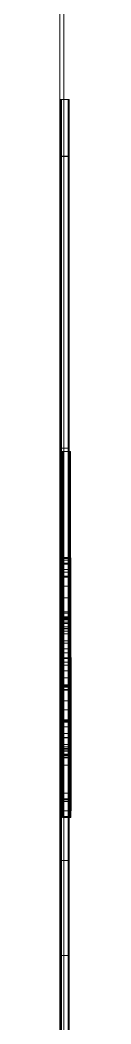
# Model space of a CAD drawing. Header units: millimetres. Extents: x 50357 to 985146, y 723188 to 1803594.
# Drawn here: x 904779 to 904780.5, y 780316 to 780447.9 of the extents above; entities that cross this region are included whole.
import ezdxf

# ---------------------------------------------------------------- set-up
doc = ezdxf.new("R2010")
doc.units = ezdxf.units.MM
doc.header["$LTSCALE"] = 3
doc.header["$MEASUREMENT"] = 0
doc.layers.add('A-GENM', color=7, linetype='Continuous', lineweight=13, true_color=0x6e6e6e)
doc.layers.add('S-BEAM', color=7, linetype='Continuous', lineweight=13, true_color=0x6e6e6e)

# ---------------------------------------------------------------- blocks, each defined once
blk = doc.blocks.new('SIGN PANEL - SIGN PANEL-4495762-SEC C')
at = {"layer": 'S-BEAM'}
for p, q in [((-673441.61, 26735), (-673441.61, 22068.8)), ((-673441.12, 22068.8), (-673441.12, 26735))]:
    blk.add_line(p, q, dxfattribs=at)
blk = doc.blocks.new('West Kowloon - West Kowloon-4999531-SEC C')
at = {"layer": 'A-GENM'}
for p, q in [((-673441.31, 22569.36), (-673441.31, 22616.58)), ((-673441.31, 22616.58), (-673441.31, 22601.11)), ((-673441.31, 22616.58), (-673440.31, 22616.58)), ((-673441.3, 22569.36), (-673441.3, 22616.58)), ((-673441.3, 22616.58), (-673440.3, 22616.58)), ((-673441.29, 22616.58), (-673441.29, 22569.36)), ((-673441.29, 22592.98), (-673441.28, 22616.58)), ((-673441.28, 22616.58), (-673441.28, 22593.31)), ((-673441.28, 22616.58), (-673440.28, 22616.58)), ((-673441.22, 22569.36), (-673441.22, 22616.58)), ((-673441.22, 22616.58), (-673441.22, 22569.36)), ((-673441.22, 22616.58), (-673440.22, 22616.58)), ((-673440.31, 22601.11), (-673440.31, 22616.58)), ((-673440.31, 22616.58), (-673440.31, 22616.58)), ((-673440.31, 22616.58), (-673440.31, 22569.36)), ((-673440.29, 22616.58), (-673440.3, 22616.58)), ((-673440.3, 22616.58), (-673440.3, 22569.36)), ((-673440.29, 22569.36), (-673440.29, 22616.58)), ((-673440.28, 22616.58), (-673440.29, 22592.98)), ((-673440.28, 22593.31), (-673440.28, 22616.58)), ((-673440.28, 22616.58), (-673440.28, 22616.58)), ((-673440.22, 22569.36), (-673440.22, 22616.58)), ((-673440.22, 22616.58), (-673440.22, 22616.58)), ((-673440.22, 22616.58), (-673440.22, 22569.36)), ((-673440.34, 22602.59), (-673441.34, 22602.59)), ((-673440.34, 22602.58), (-673441.34, 22602.58)), ((-673440.32, 22602.56), (-673441.32, 22602.56)), ((-673441.32, 22602.55), (-673441.32, 22602.56)), ((-673441.32, 22602.29), (-673441.32, 22602.55)), ((-673441.32, 22602.55), (-673440.32, 22602.55)), ((-673440.27, 22602.64), (-673441.27, 22602.64)), ((-673440.27, 22602.61), (-673441.27, 22602.61)), ((-673440.26, 22602.64), (-673441.26, 22602.64)), ((-673440.21, 22602.64), (-673441.21, 22602.64)), ((-673440.21, 22602.64), (-673441.21, 22602.64)), ((-673441.21, 22602.61), (-673440.21, 22602.61)), ((-673440.19, 22602.64), (-673441.19, 22602.64)), ((-673440.19, 22602.64), (-673441.19, 22602.64)), ((-673440.19, 22602.61), (-673441.19, 22602.61)), ((-673440.32, 22602.56), (-673440.32, 22602.55)), ((-673440.32, 22602.55), (-673440.32, 22602.29)), ((-673441.38, 22601.77), (-673441.37, 22601.77)), ((-673441.38, 22581), (-673441.38, 22601.77)), ((-673440.38, 22601.77), (-673441.38, 22601.77)), ((-673441.37, 22601.77), (-673441.37, 22581.17)), ((-673441.37, 22581.06), (-673441.37, 22601.77)), ((-673441.37, 22601.77), (-673441.36, 22601.77)), ((-673441.37, 22601.77), (-673440.37, 22601.77)), ((-673441.37, 22601.77), (-673440.37, 22601.77)), ((-673441.36, 22601.77), (-673441.36, 22581.32)), ((-673441.36, 22577.56), (-673441.36, 22601.77)), ((-673441.36, 22601.77), (-673440.36, 22601.77)), ((-673441.36, 22601.77), (-673440.36, 22601.77)), ((-673441.35, 22601.77), (-673441.35, 22570.82)), ((-673441.32, 22601.89), (-673441.32, 22602.29)), ((-673441.32, 22602.29), (-673440.32, 22602.29)), ((-673441.32, 22601.08), (-673441.32, 22601.89)), ((-673441.32, 22601.89), (-673440.32, 22601.89)), ((-673441.25, 22601.77), (-673441.25, 22581.17)), ((-673441.25, 22581), (-673441.25, 22601.77)), ((-673440.25, 22601.77), (-673441.25, 22601.77)), ((-673441.24, 22581.06), (-673441.24, 22601.77)), ((-673441.24, 22601.77), (-673441.24, 22601.77)), ((-673441.24, 22601.77), (-673441.24, 22581.32)), ((-673441.24, 22601.77), (-673440.24, 22601.77)), ((-673441.24, 22601.77), (-673440.24, 22601.77)), ((-673441.23, 22577.56), (-673441.23, 22601.77)), ((-673441.23, 22601.77), (-673441.23, 22570.82)), ((-673441.23, 22601.77), (-673440.23, 22601.77)), ((-673440.17, 22602.5), (-673441.17, 22602.5)), ((-673440.38, 22601.77), (-673440.38, 22581)), ((-673440.37, 22601.77), (-673440.38, 22601.77)), ((-673440.36, 22601.77), (-673440.37, 22601.77)), ((-673440.37, 22601.77), (-673440.37, 22581.06)), ((-673440.37, 22581.17), (-673440.37, 22601.77)), ((-673440.35, 22601.77), (-673440.36, 22601.77)), ((-673440.36, 22601.77), (-673440.36, 22577.56)), ((-673440.36, 22581.32), (-673440.36, 22601.77)), ((-673440.35, 22570.82), (-673440.35, 22601.77)), ((-673440.32, 22602.29), (-673440.32, 22601.89)), ((-673440.32, 22601.89), (-673440.32, 22601.08)), ((-673440.25, 22601.77), (-673440.25, 22581)), ((-673440.25, 22581.17), (-673440.25, 22601.77)), ((-673440.25, 22601.77), (-673440.25, 22601.77)), ((-673440.24, 22581.32), (-673440.24, 22601.77)), ((-673440.24, 22601.77), (-673440.24, 22601.77)), ((-673440.24, 22601.77), (-673440.24, 22581.06)), ((-673440.23, 22570.82), (-673440.23, 22601.77)), ((-673440.23, 22601.77), (-673440.23, 22601.77)), ((-673440.23, 22601.77), (-673440.23, 22577.56)), ((-673441.33, 22600.07), (-673441.32, 22601.08)), ((-673441.33, 22598.87), (-673441.33, 22600.07)), ((-673441.33, 22600.07), (-673440.33, 22600.07)), ((-673441.32, 22601.08), (-673440.32, 22601.08)), ((-673441.32, 22600.71), (-673441.32, 22592.64)), ((-673440.32, 22600.71), (-673441.32, 22600.71)), ((-673441.3, 22601.11), (-673441.3, 22592.31)), ((-673441.17, 22569.36), (-673441.17, 22600.18)), ((-673441.17, 22600.18), (-673440.17, 22600.18)), ((-673440.32, 22601.08), (-673440.33, 22600.07)), ((-673440.33, 22600.07), (-673440.33, 22598.87)), ((-673440.32, 22592.64), (-673440.32, 22600.71)), ((-673440.3, 22601.11), (-673440.31, 22601.11)), ((-673440.3, 22592.31), (-673440.3, 22601.11)), ((-673440.17, 22600.18), (-673440.17, 22569.36)), ((-673441.33, 22597.36), (-673441.33, 22598.87)), ((-673441.33, 22598.87), (-673440.33, 22598.87)), ((-673440.33, 22598.87), (-673440.33, 22597.36)), ((-673441.33, 22595.52), (-673441.33, 22597.36)), ((-673441.33, 22597.36), (-673440.33, 22597.36)), ((-673440.33, 22597.36), (-673440.33, 22595.52)), ((-673441.34, 22595.34), (-673440.34, 22595.34)), ((-673441.33, 22593.54), (-673441.33, 22595.52)), ((-673441.33, 22595.52), (-673440.33, 22595.52)), ((-673441.32, 22594.73), (-673441.32, 22594.84)), ((-673441.32, 22594.84), (-673441.32, 22594.77)), ((-673441.32, 22594.84), (-673440.32, 22594.84)), ((-673441.32, 22594.77), (-673441.32, 22594.6)), ((-673441.32, 22594.77), (-673440.32, 22594.77)), ((-673441.32, 22594.46), (-673441.32, 22594.73)), ((-673441.32, 22594.73), (-673440.32, 22594.73)), ((-673440.33, 22595.52), (-673440.33, 22593.54)), ((-673440.32, 22594.77), (-673440.32, 22594.84)), ((-673440.32, 22594.84), (-673440.32, 22594.73)), ((-673440.32, 22594.6), (-673440.32, 22594.77)), ((-673440.32, 22594.73), (-673440.32, 22594.46)), ((-673441.33, 22591.72), (-673441.33, 22593.54)), ((-673441.33, 22593.54), (-673440.33, 22593.54)), ((-673441.32, 22594.6), (-673441.32, 22594.23)), ((-673441.32, 22594.6), (-673440.32, 22594.6)), ((-673441.32, 22593.96), (-673441.32, 22594.46)), ((-673441.32, 22594.46), (-673440.32, 22594.46)), ((-673441.32, 22593.28), (-673441.32, 22593.96)), ((-673441.32, 22593.96), (-673440.32, 22593.96)), ((-673441.27, 22594.62), (-673440.27, 22594.62)), ((-673441.21, 22594.62), (-673440.21, 22594.62)), ((-673441.19, 22594.62), (-673440.19, 22594.62)), ((-673441.17, 22594.16), (-673440.17, 22594.16)), ((-673441.17, 22593.56), (-673441.17, 22569.36)), ((-673441.17, 22593.56), (-673440.17, 22593.56)), ((-673440.33, 22593.54), (-673440.33, 22591.72)), ((-673440.32, 22594.23), (-673440.32, 22594.6)), ((-673440.32, 22594.46), (-673440.32, 22593.96)), ((-673440.32, 22593.96), (-673440.32, 22593.28)), ((-673440.17, 22569.36), (-673440.17, 22593.56)), ((-673441.32, 22592.64), (-673441.32, 22593.28)), ((-673441.32, 22593.28), (-673440.32, 22593.28)), ((-673441.32, 22592.64), (-673440.32, 22592.64)), ((-673441.31, 22592.31), (-673441.31, 22569.36)), ((-673441.28, 22569.36), (-673441.29, 22592.98)), ((-673440.29, 22592.98), (-673441.29, 22592.98)), ((-673441.28, 22593.31), (-673441.27, 22569.36)), ((-673441.28, 22593.31), (-673440.28, 22593.31)), ((-673440.32, 22593.28), (-673440.32, 22592.64)), ((-673440.31, 22569.36), (-673440.31, 22592.31)), ((-673440.31, 22592.31), (-673440.3, 22592.31)), ((-673440.29, 22592.98), (-673440.28, 22569.36)), ((-673440.27, 22569.36), (-673440.28, 22593.31)), ((-673441.33, 22590.11), (-673441.33, 22591.72)), ((-673441.33, 22591.72), (-673440.33, 22591.72)), ((-673441.32, 22591.39), (-673440.32, 22591.39)), ((-673440.33, 22591.72), (-673440.33, 22590.11)), ((-673440.34, 22589.46), (-673441.34, 22589.46)), ((-673441.34, 22589.46), (-673440.34, 22589.46)), ((-673441.33, 22588.91), (-673441.33, 22590.11)), ((-673441.33, 22590.11), (-673440.33, 22590.11)), ((-673441.32, 22590.64), (-673440.32, 22590.64)), ((-673441.16, 22589.52), (-673441.16, 22569.36)), ((-673441.16, 22569.36), (-673441.16, 22589.36)), ((-673441.16, 22589.36), (-673440.16, 22589.36)), ((-673440.34, 22589.46), (-673440.34, 22589.46)), ((-673440.33, 22590.11), (-673440.33, 22588.91)), ((-673440.16, 22569.36), (-673440.16, 22589.52)), ((-673440.16, 22589.36), (-673440.16, 22569.36)), ((-673441.33, 22587.77), (-673441.33, 22588.91)), ((-673441.33, 22588.91), (-673440.33, 22588.91)), ((-673441.32, 22588.49), (-673440.32, 22588.49)), ((-673440.33, 22588.91), (-673440.33, 22587.77)), ((-673441.33, 22586.83), (-673441.33, 22587.77)), ((-673441.33, 22587.77), (-673440.33, 22587.77)), ((-673441.33, 22585.93), (-673441.33, 22586.83)), ((-673441.33, 22586.83), (-673440.33, 22586.83)), ((-673440.33, 22587.77), (-673440.33, 22586.83)), ((-673440.33, 22586.83), (-673440.33, 22585.93)), ((-673441.35, 22585.69), (-673440.35, 22585.69)), ((-673441.33, 22585.22), (-673441.33, 22585.93)), ((-673441.33, 22585.93), (-673440.33, 22585.93)), ((-673441.33, 22585.83), (-673440.33, 22585.83)), ((-673440.27, 22585.63), (-673441.27, 22585.63)), ((-673441.26, 22585.8), (-673440.26, 22585.8)), ((-673441.26, 22585.63), (-673440.26, 22585.63)), ((-673441.21, 22585.63), (-673440.21, 22585.63)), ((-673441.2, 22585.8), (-673440.2, 22585.8)), ((-673441.2, 22585.63), (-673440.2, 22585.63)), ((-673440.19, 22585.63), (-673441.19, 22585.63)), ((-673441.18, 22585.8), (-673440.18, 22585.8)), ((-673441.18, 22585.63), (-673440.18, 22585.63)), ((-673440.33, 22585.93), (-673440.33, 22585.22)), ((-673441.33, 22583.84), (-673441.33, 22585.22)), ((-673441.33, 22585.22), (-673440.33, 22585.22)), ((-673441.27, 22585.32), (-673440.27, 22585.32)), ((-673440.22, 22585.32), (-673441.22, 22585.32)), ((-673441.2, 22585.32), (-673440.2, 22585.32)), ((-673440.33, 22585.22), (-673440.33, 22583.84)), ((-673441.32, 22582.64), (-673441.33, 22583.84)), ((-673441.33, 22583.84), (-673440.33, 22583.84)), ((-673440.33, 22583.84), (-673440.32, 22582.64)), ((-673441.33, 22582.65), (-673441.34, 22582.65)), ((-673441.34, 22582.65), (-673440.34, 22582.65)), ((-673441.33, 22582.65), (-673440.33, 22582.65)), ((-673441.32, 22580.42), (-673441.32, 22582.64)), ((-673441.32, 22582.64), (-673440.32, 22582.64)), ((-673440.34, 22582.65), (-673440.33, 22582.65)), ((-673440.32, 22582.64), (-673440.32, 22580.42)), ((-673441.38, 22581), (-673440.38, 22581)), ((-673441.37, 22581.17), (-673440.37, 22581.17)), ((-673441.37, 22581.06), (-673440.37, 22581.06)), ((-673441.36, 22581.32), (-673440.36, 22581.32)), ((-673441.32, 22580.42), (-673440.32, 22580.42)), ((-673441.25, 22581.17), (-673440.25, 22581.17)), ((-673441.25, 22581), (-673440.25, 22581)), ((-673441.24, 22581.32), (-673440.24, 22581.32)), ((-673441.24, 22581.06), (-673440.24, 22581.06)), ((-673441.33, 22579.54), (-673441.33, 22571.67)), ((-673441.33, 22579.54), (-673440.33, 22579.54)), ((-673441.33, 22570.61), (-673441.33, 22579.01)), ((-673441.33, 22579.01), (-673441.33, 22578.1)), ((-673441.33, 22579.01), (-673440.33, 22579.01)), ((-673441.32, 22578.95), (-673440.32, 22578.95)), ((-673440.33, 22571.67), (-673440.33, 22579.54)), ((-673440.33, 22578.1), (-673440.33, 22579.01)), ((-673440.33, 22579.01), (-673440.33, 22570.61)), ((-673441.37, 22577.76), (-673440.37, 22577.76)), ((-673441.36, 22577.56), (-673440.36, 22577.56)), ((-673441.33, 22578.1), (-673441.33, 22577.22)), ((-673441.33, 22578.1), (-673440.33, 22578.1)), ((-673441.24, 22577.76), (-673440.24, 22577.76)), ((-673441.23, 22577.56), (-673440.23, 22577.56)), ((-673440.33, 22577.22), (-673440.33, 22578.1)), ((-673441.37, 22576.83), (-673440.37, 22576.83)), ((-673441.36, 22576.83), (-673440.36, 22576.83)), ((-673441.34, 22576.33), (-673440.34, 22576.33)), ((-673441.33, 22577.22), (-673441.32, 22576.68)), ((-673441.33, 22577.22), (-673440.33, 22577.22)), ((-673441.32, 22576.71), (-673441.32, 22577.37)), ((-673441.32, 22577.37), (-673440.32, 22577.37)), ((-673441.32, 22576.42), (-673441.32, 22576.71)), ((-673441.32, 22576.71), (-673440.32, 22576.71)), ((-673441.32, 22576.68), (-673441.32, 22576.42)), ((-673441.32, 22576.68), (-673440.32, 22576.68)), ((-673441.32, 22576.42), (-673440.32, 22576.42)), ((-673441.27, 22576.63), (-673440.27, 22576.63)), ((-673441.25, 22576.83), (-673440.25, 22576.83)), ((-673441.24, 22576.83), (-673440.24, 22576.83)), ((-673440.21, 22576.63), (-673441.21, 22576.63)), ((-673441.19, 22576.63), (-673440.19, 22576.63)), ((-673440.32, 22576.68), (-673440.33, 22577.22)), ((-673440.32, 22577.37), (-673440.32, 22576.71)), ((-673440.32, 22576.71), (-673440.32, 22576.42)), ((-673440.32, 22576.42), (-673440.32, 22576.68)), ((-673441.36, 22570.94), (-673440.36, 22570.94)), ((-673441.33, 22571.67), (-673440.33, 22571.67)), ((-673441.24, 22570.94), (-673440.24, 22570.94)), ((-673441.35, 22570.82), (-673440.35, 22570.82)), ((-673441.33, 22570.61), (-673440.33, 22570.61)), ((-673441.23, 22570.82), (-673440.23, 22570.82)), ((-673441.37, 22568.63), (-673440.37, 22568.63)), ((-673441.37, 22568.63), (-673440.37, 22568.63)), ((-673441.36, 22568.62), (-673440.36, 22568.62)), ((-673441.36, 22568.62), (-673440.36, 22568.62)), ((-673441.36, 22568.62), (-673440.36, 22568.62)), ((-673441.34, 22568.63), (-673440.34, 22568.63)), ((-673441.34, 22568.63), (-673440.34, 22568.63)), ((-673441.34, 22568.63), (-673440.34, 22568.63)), ((-673441.32, 22568.63), (-673440.32, 22568.63)), ((-673441.32, 22568.63), (-673440.32, 22568.63)), ((-673440.31, 22569.36), (-673441.31, 22569.36)), ((-673440.3, 22569.36), (-673441.3, 22569.36)), ((-673441.28, 22569.36), (-673440.28, 22569.36)), ((-673441.27, 22568.52), (-673440.27, 22568.52)), ((-673441.27, 22568.49), (-673440.27, 22568.49)), ((-673441.27, 22568.49), (-673440.27, 22568.49)), ((-673441.25, 22568.63), (-673440.25, 22568.63)), ((-673441.25, 22568.63), (-673440.25, 22568.63)), ((-673441.24, 22568.62), (-673440.24, 22568.62)), ((-673441.24, 22568.62), (-673440.24, 22568.62)), ((-673440.22, 22569.36), (-673441.22, 22569.36)), ((-673441.21, 22568.52), (-673440.21, 22568.52)), ((-673441.21, 22568.49), (-673440.21, 22568.49)), ((-673441.21, 22568.49), (-673440.21, 22568.49)), ((-673441.19, 22568.52), (-673440.19, 22568.52)), ((-673441.19, 22568.49), (-673440.19, 22568.49)), ((-673441.19, 22568.49), (-673440.19, 22568.49)), ((-673441.17, 22569.36), (-673441.17, 22569.36)), ((-673440.17, 22569.36), (-673441.17, 22569.36)), ((-673441.17, 22569.36), (-673440.17, 22569.36)), ((-673441.16, 22569.36), (-673440.16, 22569.36)), ((-673440.31, 22569.36), (-673440.31, 22569.36)), ((-673440.3, 22569.36), (-673440.29, 22569.36)), ((-673440.28, 22569.36), (-673440.27, 22569.36)), ((-673440.22, 22569.36), (-673440.22, 22569.36)), ((-673440.17, 22569.36), (-673440.17, 22569.36)), ((-673440.16, 22569.36), (-673440.16, 22569.36))]:
    blk.add_line(p, q, dxfattribs=at)
for centre, major_axis, start_param, end_param in [((-673441.34, 22586.77), (0, 15.82), 6.253135, 7.921842), ((-673441.32, 22580.08), (0, 22.48), 5.87417, 6.283185), ((-673441.27, 22586.72), (0, 15.92), 6.219664, 7.941964), ((-673441.26, 22587.27), (0, 15.36), 4.616554, 6.34554), ((-673441.21, 22586.72), (0, 15.92), 6.21969, 7.941961), ((-673441.21, 22587.27), (0, 15.36), 4.616558, 6.345519), ((-673441.19, 22586.72), (0, 15.92), 6.219685, 7.94195), ((-673441.19, 22587.27), (0, 15.36), 4.616532, 6.345537), ((-673440.34, 22586.77), (0, 15.82), 6.253135, 7.921842), ((-673440.32, 22580.08), (0, 22.48), 5.87417, 6.283185), ((-673440.27, 22586.72), (0, 15.92), 6.219664, 7.941964), ((-673440.26, 22587.27), (0, 15.36), 4.616554, 6.34554), ((-673440.21, 22586.72), (0, 15.92), 6.21969, 7.941961), ((-673440.21, 22587.27), (0, 15.36), 4.616558, 6.345519), ((-673440.19, 22586.72), (0, 15.92), 6.219685, 7.94195), ((-673440.19, 22587.27), (0, 15.36), 4.616532, 6.345537), ((-673441.34, 22589.93), (0, 5.45), 4.62591, 6.405217), ((-673441.34, 22589.1), (0, 6.26), 0.0865, 1.513011), ((-673440.34, 22589.93), (0, 5.45), 4.62591, 6.405217), ((-673440.34, 22589.1), (0, 6.26), 0.0865, 1.513011), ((-673441.32, 22592.66), (0, 1.67), 0.349066, 2.433592), ((-673441.17, 22589.99), (0, 4.21), 4.562901, 6.403523), ((-673441.17, 22574.17), (0, 19.99), 0, 0.246492), ((-673440.32, 22592.66), (0, 1.67), 0.349066, 2.433592), ((-673440.17, 22589.99), (0, 4.21), 4.562901, 6.403523), ((-673440.17, 22574.17), (0, 19.99), 0, 0.246492), ((-673441.32, 22594.05), (0, 3.67), 2.381617, 2.759759), ((-673440.32, 22594.05), (0, 3.67), 2.381617, 2.759758), ((-673441.26, 22840.35), (0, 277.6), 2.689436, 2.707519), ((-673440.26, 22840.35), (0, 277.6), 2.689436, 2.707519), ((-673441.34, 22584.12), (0, 15.49), 1.468928, 3.252527), ((-673441.35, 22585.59), (0, 37.05), 4.63294, 4.718732), ((-673441.27, 22584.37), (0, 15.88), 3.075844, 4.802808), ((-673441.21, 22584.37), (0, 15.88), 3.075846, 4.802813), ((-673441.19, 22584.37), (0, 15.88), 3.075831, 4.802822), ((-673440.34, 22584.12), (0, 15.49), 1.468928, 3.252527), ((-673440.35, 22585.59), (0, 37.05), 4.63294, 4.718732), ((-673440.27, 22584.37), (0, 15.88), 3.075844, 4.802808), ((-673440.21, 22584.37), (0, 15.88), 3.075846, 4.802813), ((-673440.19, 22584.37), (0, 15.88), 3.075831, 4.802822), ((-673441.27, 22583.89), (0, 15.39), 1.477439, 3.201995), ((-673441.21, 22583.89), (0, 15.39), 1.477442, 3.201972), ((-673441.19, 22583.89), (0, 15.39), 1.477443, 3.201956), ((-673440.27, 22583.89), (0, 15.39), 1.477439, 3.201995), ((-673440.21, 22583.89), (0, 15.39), 1.477442, 3.201972), ((-673440.19, 22583.89), (0, 15.39), 1.477443, 3.201956), ((-673441.34, 22583.69), (0, 7.41), 1.711976, 3.251787), ((-673440.34, 22583.69), (0, 7.41), 1.711976, 3.251787), ((-673441.37, 22580.74), (0, 3.93), 1.460551, 3.249551), ((-673441.36, 22580.83), (0, 12.11), 1.551195, 1.827213), ((-673441.36, 22580.83), (0, 4.03), 1.451209, 3.257903), ((-673441.32, 22578.47), (0, 2.02), 4.135447, 6.012425), ((-673441.25, 22580.74), (0, 3.93), 1.460609, 3.249509), ((-673441.24, 22580.84), (0, 4.03), 1.451264, 3.257891), ((-673441.24, 22580.83), (0, 12.09), 1.551174, 1.827527), ((-673440.37, 22580.74), (0, 3.93), 1.460551, 3.249551), ((-673440.36, 22580.83), (0, 12.11), 1.551195, 1.827213), ((-673440.36, 22580.83), (0, 4.03), 1.451209, 3.257903), ((-673440.32, 22578.47), (0, 2.02), 4.135447, 6.012425), ((-673440.25, 22580.74), (0, 3.93), 1.460609, 3.249509), ((-673440.24, 22580.84), (0, 4.03), 1.451264, 3.257891), ((-673440.24, 22580.83), (0, 12.09), 1.551174, 1.827527), ((-673441.34, 22595.38), (0, 19.08), 3.09201, 3.732699), ((-673440.34, 22595.38), (0, 19.08), 3.09201, 3.732699), ((-673441.37, 22587.88), (0, 11.05), 3.141593, 3.553938), ((-673441.36, 22591.14), (0, 14.31), 3.141593, 3.462453), ((-673441.25, 22587.88), (0, 11.05), 3.141593, 3.553902), ((-673441.24, 22591.14), (0, 14.31), 3.141593, 3.462473), ((-673440.37, 22587.88), (0, 11.05), 3.141593, 3.553938), ((-673440.36, 22591.14), (0, 14.31), 3.141593, 3.462453), ((-673440.25, 22587.88), (0, 11.05), 3.141593, 3.553902), ((-673440.24, 22591.14), (0, 14.31), 3.141593, 3.462473), ((-673441.37, 22597.41), (0, 28.79), 3.141593, 3.545306), ((-673441.36, 22585.77), (0, 17.15), 2.615239, 3.165249), ((-673441.34, 22594.5), (0, 25.87), 3.141593, 3.631526), ((-673441.25, 22597.41), (0, 28.79), 3.141593, 3.5453), ((-673441.24, 22585.77), (0, 17.15), 2.615244, 3.199233), ((-673440.37, 22597.41), (0, 28.79), 3.141593, 3.545306), ((-673440.36, 22585.77), (0, 17.15), 2.615239, 3.165249), ((-673440.34, 22594.5), (0, 25.87), 3.141593, 3.631526), ((-673440.25, 22597.41), (0, 28.79), 3.141593, 3.5453), ((-673440.24, 22585.77), (0, 17.15), 2.615244, 3.199233), ((-673441.36, 22620.44), (0, 51.82), 3.141593, 3.433531), ((-673441.32, 22593.33), (0, 24.71), 2.738127, 3.161387), ((-673441.24, 22620.44), (0, 51.82), 3.148575, 3.433531), ((-673440.36, 22620.44), (0, 51.82), 3.141593, 3.433531), ((-673440.32, 22593.33), (0, 24.71), 2.738127, 3.161387), ((-673440.24, 22620.44), (0, 51.82), 3.148575, 3.433531)]:
    blk.add_ellipse(centre, major_axis=major_axis, ratio=0.000533, start_param=start_param, end_param=end_param, dxfattribs=at)
for points, knots in [([(-673441.34, 22602.58), (-673441.34, 22602.57), (-673441.33, 22601.59), (-673441.33, 22596.61), (-673441.33, 22590.4), (-673441.33, 22585.83)], [0, 0, 0, 0, 0.285714, 0.571429, 1, 1, 1, 1]), ([(-673440.33, 22585.83), (-673440.33, 22590.4), (-673440.33, 22596.61), (-673440.33, 22601.59), (-673440.34, 22602.57), (-673440.34, 22602.58)], [-1, -1, -1, -1, -0.571429, -0.285714, 0, 0, 0, 0]), ([(-673441.17, 22600.18), (-673441.17, 22600.5), (-673441.17, 22601.06), (-673441.17, 22601.71), (-673441.17, 22602.17), (-673441.17, 22602.43), (-673441.17, 22602.53), (-673441.16, 22602.4), (-673441.16, 22601.97), (-673441.16, 22601.39), (-673441.16, 22600.78), (-673441.16, 22600.26), (-673441.16, 22599.65), (-673441.16, 22598.99), (-673441.16, 22598.34), (-673441.16, 22597.41), (-673441.16, 22596.16), (-673441.16, 22594.37), (-673441.16, 22592.22), (-673441.16, 22590.45), (-673441.16, 22589.52)], [-1, -1, -1, -1, -0.9333333, -0.8666667, -0.8, -0.7333333, -0.6666667, -0.6, -0.5333333, -0.4666667, -0.4333333, -0.4, -0.3666667, -0.3333333, -0.3, -0.2666667, -0.2, -0.1333333, -0.0666667, -0.0041931, -0.0041931, -0.0041931, -0.0041931]), ([(-673441.27, 22594.62), (-673441.27, 22594.62), (-673441.27, 22593.61), (-673441.27, 22590.11), (-673441.27, 22587.26), (-673441.27, 22585.63)], [-1, -1, -1, -1, -0.571429, -0.285714, 0, 0, 0, 0]), ([(-673441.21, 22594.62), (-673441.21, 22594.62), (-673441.21, 22593.61), (-673441.21, 22590.11), (-673441.21, 22587.26), (-673441.21, 22585.63)], [-1, -1, -1, -1, -0.571429, -0.285714, 0, 0, 0, 0]), ([(-673441.19, 22594.62), (-673441.19, 22594.62), (-673441.19, 22593.61), (-673441.19, 22590.11), (-673441.19, 22587.26), (-673441.19, 22585.63)], [-1, -1, -1, -1, -0.571429, -0.285714, 0, 0, 0, 0]), ([(-673440.27, 22594.62), (-673440.26, 22594.62), (-673440.26, 22594.08), (-673440.26, 22591.36), (-673440.26, 22588.04), (-673440.26, 22585.63)], [0, 0, 0, 0, 0.285714, 0.571429, 1, 1, 1, 1]), ([(-673440.21, 22594.62), (-673440.21, 22594.62), (-673440.2, 22594.08), (-673440.2, 22591.36), (-673440.2, 22588.04), (-673440.2, 22585.63)], [0, 0, 0, 0, 0.285714, 0.571429, 1, 1, 1, 1]), ([(-673440.19, 22594.62), (-673440.19, 22594.62), (-673440.18, 22594.08), (-673440.18, 22591.36), (-673440.18, 22588.04), (-673440.18, 22585.63)], [0, 0, 0, 0, 0.285714, 0.571429, 1, 1, 1, 1]), ([(-673441.32, 22588.49), (-673441.32, 22588.21), (-673441.32, 22587.58), (-673441.32, 22586.61), (-673441.32, 22585.55), (-673441.32, 22584.08), (-673441.32, 22582.46), (-673441.32, 22580.57), (-673441.32, 22579.51), (-673441.32, 22578.95)], [0.0283392, 0.0283392, 0.0283392, 0.0283392, 0.125, 0.25, 0.375, 0.5, 0.75, 0.875, 1, 1, 1, 1]), ([(-673441.27, 22576.63), (-673441.26, 22576.64), (-673441.26, 22577.64), (-673441.26, 22580.64), (-673441.26, 22583.29), (-673441.26, 22584.81), (-673441.26, 22585.63)], [-1, -1, -1, -1, -0.571429, -0.285714, -0.142857, 0, 0, 0, 0]), ([(-673441.21, 22576.63), (-673441.21, 22576.64), (-673441.2, 22577.64), (-673441.2, 22580.64), (-673441.2, 22583.29), (-673441.2, 22584.81), (-673441.2, 22585.63)], [-1, -1, -1, -1, -0.571429, -0.285714, -0.142857, 0, 0, 0, 0]), ([(-673441.19, 22576.63), (-673441.19, 22576.64), (-673441.18, 22577.64), (-673441.18, 22580.64), (-673441.18, 22583.29), (-673441.18, 22584.81), (-673441.18, 22585.63)], [-1, -1, -1, -1, -0.571429, -0.285714, -0.142857, 0, 0, 0, 0]), ([(-673440.27, 22576.63), (-673440.27, 22576.64), (-673440.27, 22577.17), (-673440.27, 22579.86), (-673440.27, 22583.18), (-673440.27, 22585.63)], [0, 0, 0, 0, 0.285714, 0.571429, 1, 1, 1, 1]), ([(-673440.21, 22576.63), (-673440.21, 22576.64), (-673440.21, 22577.17), (-673440.21, 22579.86), (-673440.21, 22583.18), (-673440.21, 22585.63)], [0, 0, 0, 0, 0.285714, 0.571429, 1, 1, 1, 1]), ([(-673440.19, 22576.63), (-673440.19, 22576.64), (-673440.19, 22577.17), (-673440.19, 22579.86), (-673440.19, 22583.18), (-673440.19, 22585.63)], [0, 0, 0, 0, 0.285714, 0.571429, 1, 1, 1, 1]), ([(-673441.37, 22568.63), (-673441.37, 22568.63), (-673441.37, 22568.97), (-673441.37, 22570.22), (-673441.37, 22571.78), (-673441.38, 22573.5), (-673441.38, 22575.6), (-673441.38, 22578.38), (-673441.38, 22580.08), (-673441.38, 22581)], [0, 0, 0, 0, 0.2, 0.4, 0.5, 0.6, 0.8, 0.9, 1, 1, 1, 1]), ([(-673441.25, 22568.63), (-673441.25, 22568.63), (-673441.25, 22568.97), (-673441.25, 22570.22), (-673441.25, 22571.78), (-673441.25, 22573.5), (-673441.25, 22575.6), (-673441.25, 22578.38), (-673441.25, 22580.08), (-673441.25, 22581)], [0, 0, 0, 0, 0.2, 0.4, 0.5, 0.6, 0.8, 0.9, 1, 1, 1, 1]), ([(-673441.32, 22578.95), (-673441.32, 22577), (-673441.32, 22573.65), (-673441.32, 22569.7), (-673441.32, 22568.63), (-673441.32, 22568.63)], [0, 0, 0, 0, 0.285714, 0.571429, 1, 1, 1, 1]), ([(-673440.32, 22568.63), (-673440.32, 22568.63), (-673440.32, 22569.7), (-673440.32, 22573.65), (-673440.32, 22577), (-673440.32, 22578.95)], [-1, -1, -1, -1, -0.571429, -0.285714, 0, 0, 0, 0])]:
    blk.add_open_spline(points, degree=3, knots=knots, dxfattribs=at)
blk = doc.blocks.new('Right4 - Right-5007258-SEC C')
at = {"layer": 'A-GENM'}
for p, q in [((-673440.52, 22662.85), (-673441.52, 22662.85)), ((-673441.52, 22662.85), (-673441.42, 22662.85)), ((-673440.52, 22662.85), (-673441.52, 22662.85)), ((-673440.42, 22662.85), (-673441.42, 22662.85)), ((-673440.42, 22662.85), (-673440.52, 22662.85)), ((-673441.52, 22470.39), (-673441.52, 22655.39)), ((-673440.52, 22655.39), (-673441.52, 22655.39)), ((-673441.41, 22655.33), (-673441.41, 22470.32)), ((-673441.41, 22655.33), (-673440.41, 22655.33)), ((-673440.52, 22655.39), (-673440.52, 22470.39)), ((-673440.41, 22470.32), (-673440.41, 22655.33)), ((-673441.48, 22617.02), (-673441.51, 22562.85)), ((-673441.48, 22575.35), (-673441.46, 22617.02)), ((-673440.46, 22617.02), (-673441.46, 22617.02)), ((-673440.51, 22562.85), (-673440.48, 22617.02)), ((-673440.48, 22617.02), (-673440.46, 22617.02)), ((-673440.46, 22617.02), (-673440.48, 22575.35)), ((-673440.48, 22575.35), (-673441.48, 22575.35)), ((-673441.43, 22550.35), (-673441.43, 22575.35)), ((-673440.43, 22575.35), (-673441.43, 22575.35)), ((-673440.48, 22575.35), (-673440.43, 22575.35)), ((-673440.43, 22575.35), (-673440.43, 22550.35)), ((-673441.51, 22562.85), (-673441.48, 22508.69)), ((-673440.51, 22562.85), (-673441.51, 22562.85)), ((-673440.48, 22508.69), (-673440.51, 22562.85)), ((-673441.46, 22508.69), (-673441.48, 22550.35)), ((-673441.48, 22550.35), (-673440.48, 22550.35)), ((-673440.43, 22550.35), (-673441.43, 22550.35)), ((-673440.48, 22550.35), (-673440.46, 22508.69)), ((-673440.43, 22550.35), (-673440.48, 22550.35)), ((-673440.46, 22508.69), (-673441.46, 22508.69)), ((-673440.46, 22508.69), (-673440.48, 22508.69)), ((-673440.52, 22470.39), (-673441.52, 22470.39)), ((-673440.41, 22470.32), (-673441.41, 22470.32)), ((-673441.42, 22462.85), (-673441.52, 22462.85)), ((-673440.52, 22462.85), (-673441.52, 22462.85)), ((-673441.42, 22462.85), (-673440.42, 22462.85)), ((-673440.42, 22462.85), (-673441.42, 22462.85)), ((-673440.52, 22462.85), (-673440.42, 22462.85))]:
    blk.add_line(p, q, dxfattribs=at)
for centre, start_param, end_param in [((-673441.52, 22655.35), 0, 1.565515), ((-673441.42, 22655.35), 4.709076, 6.278877), ((-673440.52, 22655.35), 0, 1.565515), ((-673440.42, 22655.35), 4.709076, 6.278877), ((-673441.52, 22470.35), 1.566295, 3.137289), ((-673441.42, 22470.35), 3.141593, 4.70808), ((-673440.52, 22470.35), 1.566295, 3.137289), ((-673440.42, 22470.35), 3.141593, 4.70808)]:
    blk.add_ellipse(centre, major_axis=(0, 7.5), ratio=0.000533, start_param=start_param, end_param=end_param, dxfattribs=at)

msp = doc.modelspace()

# ---------------------------------------------------------------- block references
at = {"layer": 'A-GENM'}
for name in ['Right4 - Right-5007258-SEC C', 'West Kowloon - West Kowloon-4999531-SEC C']:
    msp.add_blockref(name, (1578220.6286, 757774.6127), dxfattribs=at)
at = {"layer": 'S-BEAM'}
msp.add_blockref('SIGN PANEL - SIGN PANEL-4495762-SEC C', (1578220.6286, 757774.6127), dxfattribs=at)

doc.saveas('drawing.dxf')
